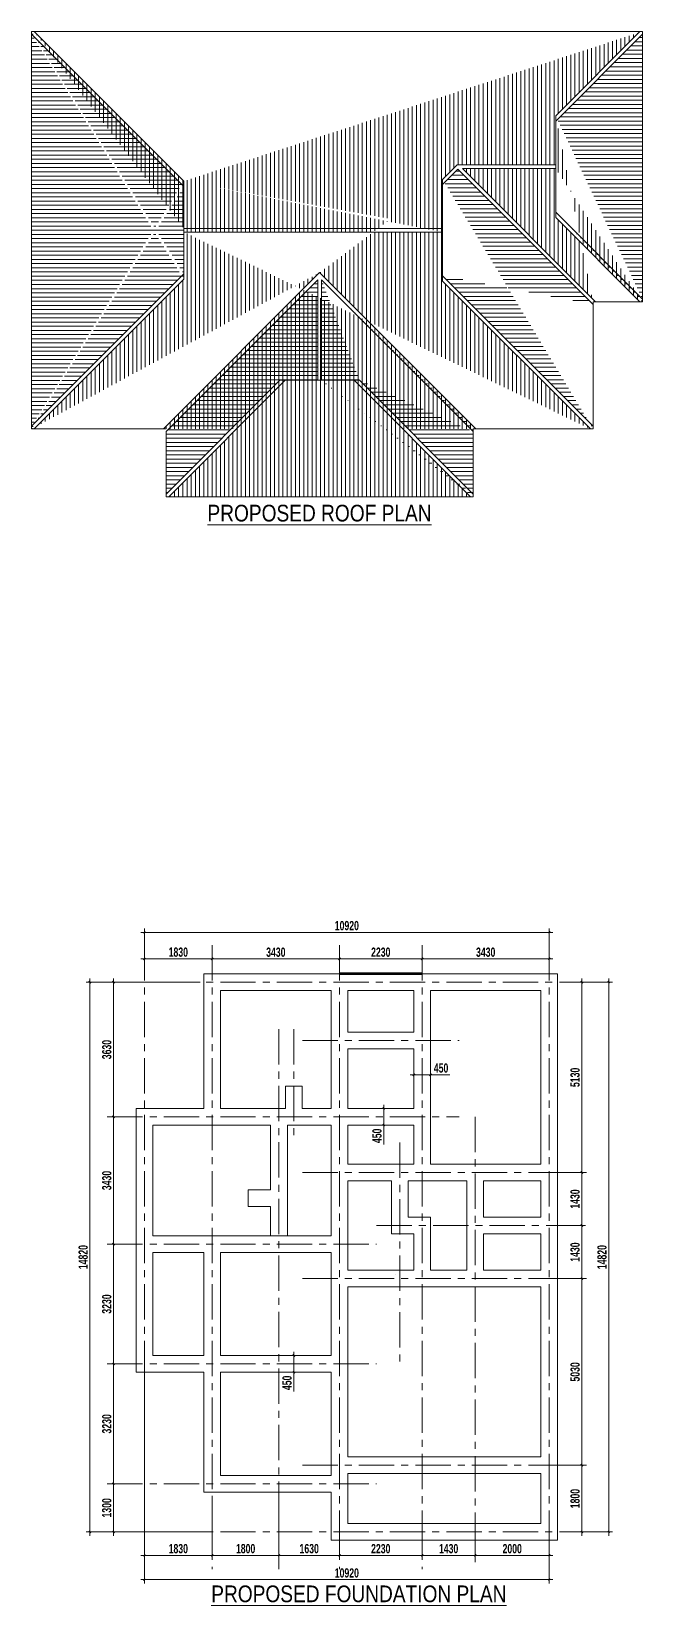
# Model space of a CAD drawing. Header units: inches. Extents: x 13362 to 219275, y -159770 to -978.
# Drawn here: x 202795 to 219275, y -138802 to -96366 of the extents above; entities that cross this region are included whole.
import ezdxf

# ---------------------------------------------------------------- set-up
doc = ezdxf.new("R2010")
doc.units = ezdxf.units.IN
doc.header["$LTSCALE"] = 15
doc.header["$MEASUREMENT"] = 0
doc.linetypes.add('CENTERX2', pattern=[101.6, 63.5, -12.7, 12.7, -12.7])
doc.layers.get('0').update_dxf_attribs({"lineweight": 0})
doc.layers.get('Defpoints').update_dxf_attribs({"lineweight": 0})
for name, color, linetype, lineweight in [('centerline', 8, 'CENTERX2', 9), ('dimemnsions', 4, 'Continuous', 0), ('hatch', 252, 'Continuous', 0), ('HATCH 2', 252, 'Continuous', 0), ('SANITARY 0.05', 136, 'Continuous', 0), ('TEXTS', 3, 'Continuous', 0), ('wall', 2, 'Continuous', 30), ('window', 5, 'Continuous', 0)]:
    doc.layers.add(name, color=color, linetype=linetype, lineweight=lineweight)
doc.styles.add('ISO 100', font='TAHOMA.TTF', dxfattribs={"height": 100})
doc.styles.add('SS100', font='romab___.ttf', dxfattribs={"width": 0.7, "height": 250})
doc.dimstyles.new('scale100', dxfattribs={"dimtxt": 250, "dimasz": 50, "dimexe": 100, "dimexo": 100, "dimgap": 50, "dimtad": 1, "dimdec": 0, "dimtxsty": 'SS100', "dimblk": 'OBLIQUE', "dimcen": 0.9, "dimdle": 100, "dimclrd": 256, "dimclre": 256, "dimclrt": 256, "dimadec": 0, "dimazin": 0, "dimtfac": 1, "dimtdec": 0, "dimtmove": 0, "dimatfit": 3, "dimldrblk": 'DOT', "dimfxl": 100, "dimlwd": 0, "dimlwe": 0, "dimarcsym": 0})
pattern_1 = [(180, (-235.57, 7530.32), (-2e-14, -112.5), [])]
pattern_2 = [(90, (-235.57, 7530.32), (-112.5, 2e-14), [])]

# ---------------------------------------------------------------- blocks, each defined once
blk = doc.blocks.new('_Oblique')
at = {"layer": 'window', "color": 0, "lineweight": -2}
blk.add_line((-0.5, -0.5), (0.5, 0.5), dxfattribs=at)
blk = doc.blocks.new('*D521')
at = {"layer": 'Defpoints', "color": 0}
for p in [(216985, -121999), (216985, -127129), (217638, -127129)]:
    blk.add_point(p, dxfattribs=at)
at = {"layer": 'dimemnsions', "lineweight": 0}
for p, q in [((217085, -121999), (217738, -121999)), ((217638, -121899), (217638, -127229)), ((217085, -127129), (217738, -127129))]:
    blk.add_line(p, q, dxfattribs=at)
at = {"layer": 'dimemnsions', "lineweight": 0, "xscale": 50, "yscale": 50, "zscale": 50}
for p, rotation in [((217638, -121999), 90), ((217638, -127129), 270)]:
    blk.add_blockref('_Oblique', p, dxfattribs=dict(at, rotation=rotation))
at = {"layer": 'dimemnsions', "insert": (217457, -124564), "char_height": 250, "attachment_point": 5, "rotation": 90, "style": 'SS100'}
blk.add_mtext('5130', dxfattribs=at)
blk = doc.blocks.new('_Dot')
at = {"layer": 'TEXTS', "color": 0, "lineweight": -2}
blk.add_line((-0.5, 0), (-1, 0), dxfattribs=at)
at = {"layer": 'TEXTS', "color": 0, "const_width": 0.5}
blk.add_lwpolyline([(-0.25, 0, 1), (0.25, 0, 1)], format="xyb", close=True, dxfattribs=at)
blk = doc.blocks.new('*D522')
at = {"layer": 'Defpoints', "color": 0}
for p in [(216985, -127129), (216985, -128559), (217638, -128559)]:
    blk.add_point(p, dxfattribs=at)
at = {"layer": 'dimemnsions', "lineweight": 0}
for p, q in [((217085, -127129), (217738, -127129)), ((217638, -127029), (217638, -128659)), ((217085, -128559), (217738, -128559))]:
    blk.add_line(p, q, dxfattribs=at)
at = {"layer": 'dimemnsions', "lineweight": 0, "xscale": 50, "yscale": 50, "zscale": 50}
for p, rotation in [((217638, -127129), 90), ((217638, -128559), 270)]:
    blk.add_blockref('_Oblique', p, dxfattribs=dict(at, rotation=rotation))
at = {"layer": 'dimemnsions', "insert": (217457, -127844), "char_height": 250, "attachment_point": 5, "rotation": 90, "style": 'SS100'}
blk.add_mtext('1430', dxfattribs=at)
blk = doc.blocks.new('*D523')
at = {"layer": 'Defpoints', "color": 0}
for p in [(216985, -128559), (216985, -129989), (217638, -129989)]:
    blk.add_point(p, dxfattribs=at)
at = {"layer": 'dimemnsions', "lineweight": 0}
for p, q in [((217085, -128559), (217738, -128559)), ((217638, -128459), (217638, -130089)), ((217085, -129989), (217738, -129989))]:
    blk.add_line(p, q, dxfattribs=at)
at = {"layer": 'dimemnsions', "lineweight": 0, "xscale": 50, "yscale": 50, "zscale": 50}
for p, rotation in [((217638, -128559), 90), ((217638, -129989), 270)]:
    blk.add_blockref('_Oblique', p, dxfattribs=dict(at, rotation=rotation))
at = {"layer": 'dimemnsions', "insert": (217457, -129274), "char_height": 250, "attachment_point": 5, "rotation": 90, "style": 'SS100'}
blk.add_mtext('1430', dxfattribs=at)
blk = doc.blocks.new('*D524')
at = {"layer": 'Defpoints', "color": 0}
for p in [(216985, -129989), (216985, -135019), (217638, -135019)]:
    blk.add_point(p, dxfattribs=at)
at = {"layer": 'dimemnsions', "lineweight": 0}
for p, q in [((217085, -129989), (217738, -129989)), ((217638, -129889), (217638, -135119)), ((217085, -135019), (217738, -135019))]:
    blk.add_line(p, q, dxfattribs=at)
at = {"layer": 'dimemnsions', "lineweight": 0, "xscale": 50, "yscale": 50, "zscale": 50}
for p, rotation in [((217638, -129989), 90), ((217638, -135019), 270)]:
    blk.add_blockref('_Oblique', p, dxfattribs=dict(at, rotation=rotation))
at = {"layer": 'dimemnsions', "insert": (217458, -132504), "char_height": 250, "attachment_point": 5, "rotation": 90, "style": 'SS100'}
blk.add_mtext('5030', dxfattribs=at)
blk = doc.blocks.new('*D525')
at = {"layer": 'Defpoints', "color": 0}
for p in [(216985, -135019), (216985, -136819), (217638, -136819)]:
    blk.add_point(p, dxfattribs=at)
at = {"layer": 'dimemnsions', "lineweight": 0}
for p, q in [((217638, -134919), (217638, -136919)), ((217085, -135019), (217738, -135019)), ((217085, -136819), (217738, -136819))]:
    blk.add_line(p, q, dxfattribs=at)
at = {"layer": 'dimemnsions', "lineweight": 0, "xscale": 50, "yscale": 50, "zscale": 50}
for p, rotation in [((217638, -135019), 90), ((217638, -136819), 270)]:
    blk.add_blockref('_Oblique', p, dxfattribs=dict(at, rotation=rotation))
at = {"layer": 'dimemnsions', "insert": (217457, -135919), "char_height": 250, "attachment_point": 5, "rotation": 90, "style": 'SS100'}
blk.add_mtext('1800', dxfattribs=at)
blk = doc.blocks.new('*D526')
at = {"layer": 'Defpoints', "color": 0}
for p in [(216985, -121999), (218363, -121999), (216985, -136819)]:
    blk.add_point(p, dxfattribs=at)
at = {"layer": 'dimemnsions', "lineweight": 0}
for p, q in [((217085, -121999), (218463, -121999)), ((218363, -136919), (218363, -121899)), ((217085, -136819), (218463, -136819))]:
    blk.add_line(p, q, dxfattribs=at)
at = {"layer": 'dimemnsions', "lineweight": 0, "xscale": 50, "yscale": 50, "zscale": 50}
for p, rotation in [((218363, -121999), 90), ((218363, -136819), 270)]:
    blk.add_blockref('_Oblique', p, dxfattribs=dict(at, rotation=rotation))
at = {"layer": 'dimemnsions', "insert": (218182, -129409), "char_height": 250, "attachment_point": 5, "rotation": 90, "style": 'SS100'}
blk.add_mtext('14820', dxfattribs=at)
blk = doc.blocks.new('*D527')
at = {"layer": 'Defpoints', "color": 0}
for p in [(213330, -121370), (213330, -121774), (216760, -121774)]:
    blk.add_point(p, dxfattribs=at)
at = {"layer": 'dimemnsions', "lineweight": 0}
for p, q in [((213330, -121674), (213330, -121270)), ((216760, -121674), (216760, -121270)), ((216860, -121370), (213230, -121370))]:
    blk.add_line(p, q, dxfattribs=at)
at = {"layer": 'dimemnsions', "lineweight": 0, "xscale": 50, "yscale": 50, "zscale": 50, "rotation": 180}
blk.add_blockref('_Oblique', (213330, -121370), dxfattribs=at)
at = {"layer": 'dimemnsions', "lineweight": 0, "xscale": 50, "yscale": 50, "zscale": 50}
blk.add_blockref('_Oblique', (216760, -121370), dxfattribs=at)
at = {"layer": 'dimemnsions', "insert": (215045, -121190), "char_height": 250, "attachment_point": 5, "style": 'SS100'}
blk.add_mtext('3430', dxfattribs=at)
blk = doc.blocks.new('*D528')
at = {"layer": 'Defpoints', "color": 0}
for p in [(211100, -121370), (211100, -121774), (213330, -121774)]:
    blk.add_point(p, dxfattribs=at)
at = {"layer": 'dimemnsions', "lineweight": 0}
for p, q in [((211100, -121674), (211100, -121270)), ((213330, -121674), (213330, -121270)), ((213430, -121370), (211000, -121370))]:
    blk.add_line(p, q, dxfattribs=at)
at = {"layer": 'dimemnsions', "lineweight": 0, "xscale": 50, "yscale": 50, "zscale": 50, "rotation": 180}
blk.add_blockref('_Oblique', (211100, -121370), dxfattribs=at)
at = {"layer": 'dimemnsions', "lineweight": 0, "xscale": 50, "yscale": 50, "zscale": 50}
blk.add_blockref('_Oblique', (213330, -121370), dxfattribs=at)
at = {"layer": 'dimemnsions', "insert": (212215, -121190), "char_height": 250, "attachment_point": 5, "style": 'SS100'}
blk.add_mtext('2230', dxfattribs=at)
blk = doc.blocks.new('*D529')
at = {"layer": 'Defpoints', "color": 0}
for p in [(207670, -121370), (207670, -121774), (211100, -121774)]:
    blk.add_point(p, dxfattribs=at)
at = {"layer": 'dimemnsions', "lineweight": 0}
for p, q in [((207670, -121674), (207670, -121270)), ((211100, -121674), (211100, -121270)), ((211200, -121370), (207570, -121370))]:
    blk.add_line(p, q, dxfattribs=at)
at = {"layer": 'dimemnsions', "lineweight": 0, "xscale": 50, "yscale": 50, "zscale": 50, "rotation": 180}
blk.add_blockref('_Oblique', (207670, -121370), dxfattribs=at)
at = {"layer": 'dimemnsions', "lineweight": 0, "xscale": 50, "yscale": 50, "zscale": 50}
blk.add_blockref('_Oblique', (211100, -121370), dxfattribs=at)
at = {"layer": 'dimemnsions', "insert": (209385, -121190), "char_height": 250, "attachment_point": 5, "style": 'SS100'}
blk.add_mtext('3430', dxfattribs=at)
blk = doc.blocks.new('*D530')
at = {"layer": 'Defpoints', "color": 0}
for p in [(205840, -121370), (207670, -121774), (205840, -121999)]:
    blk.add_point(p, dxfattribs=at)
at = {"layer": 'dimemnsions', "lineweight": 0}
for p, q in [((205840, -121899), (205840, -121270)), ((207670, -121674), (207670, -121270)), ((207770, -121370), (205740, -121370))]:
    blk.add_line(p, q, dxfattribs=at)
at = {"layer": 'dimemnsions', "lineweight": 0, "xscale": 50, "yscale": 50, "zscale": 50, "rotation": 180}
blk.add_blockref('_Oblique', (205840, -121370), dxfattribs=at)
at = {"layer": 'dimemnsions', "lineweight": 0, "xscale": 50, "yscale": 50, "zscale": 50}
blk.add_blockref('_Oblique', (207670, -121370), dxfattribs=at)
at = {"layer": 'dimemnsions', "insert": (206755, -121189), "char_height": 250, "attachment_point": 5, "style": 'SS100'}
blk.add_mtext('1830', dxfattribs=at)
blk = doc.blocks.new('*D531')
at = {"layer": 'Defpoints', "color": 0}
for p in [(216760, -120654), (216760, -121774), (205840, -121999)]:
    blk.add_point(p, dxfattribs=at)
at = {"layer": 'dimemnsions', "lineweight": 0}
for p, q in [((205740, -120654), (216860, -120654)), ((205840, -121899), (205840, -120554)), ((216760, -121674), (216760, -120554))]:
    blk.add_line(p, q, dxfattribs=at)
at = {"layer": 'dimemnsions', "lineweight": 0, "xscale": 50, "yscale": 50, "zscale": 50, "rotation": 180}
blk.add_blockref('_Oblique', (205840, -120654), dxfattribs=at)
at = {"layer": 'dimemnsions', "lineweight": 0, "xscale": 50, "yscale": 50, "zscale": 50}
blk.add_blockref('_Oblique', (216760, -120654), dxfattribs=at)
at = {"layer": 'dimemnsions', "insert": (211300, -120473), "char_height": 250, "attachment_point": 5, "style": 'SS100'}
blk.add_mtext('10920', dxfattribs=at)
blk = doc.blocks.new('*D532')
at = {"layer": 'Defpoints', "color": 0}
for p in [(207445, -121999), (205007, -125629), (205615, -125629)]:
    blk.add_point(p, dxfattribs=at)
at = {"layer": 'dimemnsions', "lineweight": 0}
for p, q in [((207345, -121999), (204907, -121999)), ((205007, -121899), (205007, -125729)), ((205515, -125629), (204907, -125629))]:
    blk.add_line(p, q, dxfattribs=at)
at = {"layer": 'dimemnsions', "lineweight": 0, "xscale": 50, "yscale": 50, "zscale": 50}
for p, rotation in [((205007, -121999), 90), ((205007, -125629), 270)]:
    blk.add_blockref('_Oblique', p, dxfattribs=dict(at, rotation=rotation))
at = {"layer": 'dimemnsions', "insert": (204827, -123814), "char_height": 250, "attachment_point": 5, "rotation": 90, "style": 'SS100'}
blk.add_mtext('3630', dxfattribs=at)
blk = doc.blocks.new('*D533')
at = {"layer": 'Defpoints', "color": 0}
for p in [(205615, -125629), (205007, -129059), (205615, -129059)]:
    blk.add_point(p, dxfattribs=at)
at = {"layer": 'dimemnsions', "lineweight": 0}
for p, q in [((205007, -125529), (205007, -129159)), ((205515, -125629), (204907, -125629)), ((205515, -129059), (204907, -129059))]:
    blk.add_line(p, q, dxfattribs=at)
at = {"layer": 'dimemnsions', "lineweight": 0, "xscale": 50, "yscale": 50, "zscale": 50}
for p, rotation in [((205007, -125629), 90), ((205007, -129059), 270)]:
    blk.add_blockref('_Oblique', p, dxfattribs=dict(at, rotation=rotation))
at = {"layer": 'dimemnsions', "insert": (204827, -127344), "char_height": 250, "attachment_point": 5, "rotation": 90, "style": 'SS100'}
blk.add_mtext('3430', dxfattribs=at)
blk = doc.blocks.new('*D534')
at = {"layer": 'Defpoints', "color": 0}
for p in [(205615, -129059), (205007, -132289), (205615, -132289)]:
    blk.add_point(p, dxfattribs=at)
at = {"layer": 'dimemnsions', "lineweight": 0}
for p, q in [((205007, -128959), (205007, -132389)), ((205515, -129059), (204907, -129059)), ((205515, -132289), (204907, -132289))]:
    blk.add_line(p, q, dxfattribs=at)
at = {"layer": 'dimemnsions', "lineweight": 0, "xscale": 50, "yscale": 50, "zscale": 50}
for p, rotation in [((205007, -129059), 90), ((205007, -132289), 270)]:
    blk.add_blockref('_Oblique', p, dxfattribs=dict(at, rotation=rotation))
at = {"layer": 'dimemnsions', "insert": (204827, -130674), "char_height": 250, "attachment_point": 5, "rotation": 90, "style": 'SS100'}
blk.add_mtext('3230', dxfattribs=at)
blk = doc.blocks.new('*D535')
at = {"layer": 'Defpoints', "color": 0}
for p in [(205615, -132289), (205007, -135519), (205840, -135519)]:
    blk.add_point(p, dxfattribs=at)
at = {"layer": 'dimemnsions', "lineweight": 0}
for p, q in [((205515, -132289), (204907, -132289)), ((205007, -132189), (205007, -135619)), ((205740, -135519), (204907, -135519))]:
    blk.add_line(p, q, dxfattribs=at)
at = {"layer": 'dimemnsions', "lineweight": 0, "xscale": 50, "yscale": 50, "zscale": 50}
for p, rotation in [((205007, -132289), 90), ((205007, -135519), 270)]:
    blk.add_blockref('_Oblique', p, dxfattribs=dict(at, rotation=rotation))
at = {"layer": 'dimemnsions', "insert": (204827, -133904), "char_height": 250, "attachment_point": 5, "rotation": 90, "style": 'SS100'}
blk.add_mtext('3230', dxfattribs=at)
blk = doc.blocks.new('*D536')
at = {"layer": 'Defpoints', "color": 0}
for p in [(205840, -135519), (205007, -136819), (205840, -136819)]:
    blk.add_point(p, dxfattribs=at)
at = {"layer": 'dimemnsions', "lineweight": 0}
for p, q in [((205740, -135519), (204907, -135519)), ((205007, -135419), (205007, -136919)), ((205740, -136819), (204907, -136819))]:
    blk.add_line(p, q, dxfattribs=at)
at = {"layer": 'dimemnsions', "lineweight": 0, "xscale": 50, "yscale": 50, "zscale": 50}
for p, rotation in [((205007, -135519), 90), ((205007, -136819), 270)]:
    blk.add_blockref('_Oblique', p, dxfattribs=dict(at, rotation=rotation))
at = {"layer": 'dimemnsions', "insert": (204826, -136169), "char_height": 250, "attachment_point": 5, "rotation": 90, "style": 'SS100'}
blk.add_mtext('1300', dxfattribs=at)
blk = doc.blocks.new('*D537')
at = {"layer": 'Defpoints', "color": 0}
for p in [(207445, -121999), (204371, -136819), (207670, -136819)]:
    blk.add_point(p, dxfattribs=at)
at = {"layer": 'dimemnsions', "lineweight": 0}
for p, q in [((207345, -121999), (204271, -121999)), ((204371, -121899), (204371, -136919)), ((207570, -136819), (204271, -136819))]:
    blk.add_line(p, q, dxfattribs=at)
at = {"layer": 'dimemnsions', "lineweight": 0, "xscale": 50, "yscale": 50, "zscale": 50}
for p, rotation in [((204371, -121999), 90), ((204371, -136819), 270)]:
    blk.add_blockref('_Oblique', p, dxfattribs=dict(at, rotation=rotation))
at = {"layer": 'dimemnsions', "insert": (204190, -129409), "char_height": 250, "attachment_point": 5, "rotation": 90, "style": 'SS100'}
blk.add_mtext('14820', dxfattribs=at)
blk = doc.blocks.new('*D538')
at = {"layer": 'Defpoints', "color": 0}
for p in [(205840, -135519), (207670, -135744), (207670, -137451)]:
    blk.add_point(p, dxfattribs=at)
at = {"layer": 'dimemnsions', "lineweight": 0}
for p, q in [((205840, -135619), (205840, -137551)), ((207670, -135844), (207670, -137551)), ((205740, -137451), (207770, -137451))]:
    blk.add_line(p, q, dxfattribs=at)
at = {"layer": 'dimemnsions', "lineweight": 0, "xscale": 50, "yscale": 50, "zscale": 50, "rotation": 180}
blk.add_blockref('_Oblique', (205840, -137451), dxfattribs=at)
at = {"layer": 'dimemnsions', "lineweight": 0, "xscale": 50, "yscale": 50, "zscale": 50}
blk.add_blockref('_Oblique', (207670, -137451), dxfattribs=at)
at = {"layer": 'dimemnsions', "insert": (206755, -137270), "char_height": 250, "attachment_point": 5, "style": 'SS100'}
blk.add_mtext('1830', dxfattribs=at)
blk = doc.blocks.new('*D539')
at = {"layer": 'Defpoints', "color": 0}
for p in [(207670, -135744), (209470, -135744), (209470, -137451)]:
    blk.add_point(p, dxfattribs=at)
at = {"layer": 'dimemnsions', "lineweight": 0}
for p, q in [((207670, -135844), (207670, -137551)), ((209470, -135844), (209470, -137551)), ((207570, -137451), (209570, -137451))]:
    blk.add_line(p, q, dxfattribs=at)
at = {"layer": 'dimemnsions', "lineweight": 0, "xscale": 50, "yscale": 50, "zscale": 50, "rotation": 180}
blk.add_blockref('_Oblique', (207670, -137451), dxfattribs=at)
at = {"layer": 'dimemnsions', "lineweight": 0, "xscale": 50, "yscale": 50, "zscale": 50}
blk.add_blockref('_Oblique', (209470, -137451), dxfattribs=at)
at = {"layer": 'dimemnsions', "insert": (208570, -137270), "char_height": 250, "attachment_point": 5, "style": 'SS100'}
blk.add_mtext('1800', dxfattribs=at)
blk = doc.blocks.new('*D540')
at = {"layer": 'Defpoints', "color": 0}
for p in [(209470, -135744), (211100, -137044), (211100, -137451)]:
    blk.add_point(p, dxfattribs=at)
at = {"layer": 'dimemnsions', "lineweight": 0}
for p, q in [((209470, -135844), (209470, -137551)), ((209370, -137451), (211200, -137451)), ((211100, -137144), (211100, -137551))]:
    blk.add_line(p, q, dxfattribs=at)
at = {"layer": 'dimemnsions', "lineweight": 0, "xscale": 50, "yscale": 50, "zscale": 50, "rotation": 180}
blk.add_blockref('_Oblique', (209470, -137451), dxfattribs=at)
at = {"layer": 'dimemnsions', "lineweight": 0, "xscale": 50, "yscale": 50, "zscale": 50}
blk.add_blockref('_Oblique', (211100, -137451), dxfattribs=at)
at = {"layer": 'dimemnsions', "insert": (210285, -137270), "char_height": 250, "attachment_point": 5, "style": 'SS100'}
blk.add_mtext('1630', dxfattribs=at)
blk = doc.blocks.new('*D541')
at = {"layer": 'Defpoints', "color": 0}
for p in [(211100, -137044), (213330, -137044), (213330, -137451)]:
    blk.add_point(p, dxfattribs=at)
at = {"layer": 'dimemnsions', "lineweight": 0}
for p, q in [((211000, -137451), (213430, -137451)), ((211100, -137144), (211100, -137551)), ((213330, -137144), (213330, -137551))]:
    blk.add_line(p, q, dxfattribs=at)
at = {"layer": 'dimemnsions', "lineweight": 0, "xscale": 50, "yscale": 50, "zscale": 50, "rotation": 180}
blk.add_blockref('_Oblique', (211100, -137451), dxfattribs=at)
at = {"layer": 'dimemnsions', "lineweight": 0, "xscale": 50, "yscale": 50, "zscale": 50}
blk.add_blockref('_Oblique', (213330, -137451), dxfattribs=at)
at = {"layer": 'dimemnsions', "insert": (212215, -137271), "char_height": 250, "attachment_point": 5, "style": 'SS100'}
blk.add_mtext('2230', dxfattribs=at)
blk = doc.blocks.new('*D542')
at = {"layer": 'Defpoints', "color": 0}
for p in [(213330, -137044), (214760, -137044), (214760, -137451)]:
    blk.add_point(p, dxfattribs=at)
at = {"layer": 'dimemnsions', "lineweight": 0}
for p, q in [((213230, -137451), (214860, -137451)), ((213330, -137144), (213330, -137551)), ((214760, -137144), (214760, -137551))]:
    blk.add_line(p, q, dxfattribs=at)
at = {"layer": 'dimemnsions', "lineweight": 0, "xscale": 50, "yscale": 50, "zscale": 50, "rotation": 180}
blk.add_blockref('_Oblique', (213330, -137451), dxfattribs=at)
at = {"layer": 'dimemnsions', "lineweight": 0, "xscale": 50, "yscale": 50, "zscale": 50}
blk.add_blockref('_Oblique', (214760, -137451), dxfattribs=at)
at = {"layer": 'dimemnsions', "insert": (214045, -137270), "char_height": 250, "attachment_point": 5, "style": 'SS100'}
blk.add_mtext('1430', dxfattribs=at)
blk = doc.blocks.new('*D543')
at = {"layer": 'Defpoints', "color": 0}
for p in [(214760, -137044), (216760, -137044), (216760, -137451)]:
    blk.add_point(p, dxfattribs=at)
at = {"layer": 'dimemnsions', "lineweight": 0}
for p, q in [((214660, -137451), (216860, -137451)), ((214760, -137144), (214760, -137551)), ((216760, -137144), (216760, -137551))]:
    blk.add_line(p, q, dxfattribs=at)
at = {"layer": 'dimemnsions', "lineweight": 0, "xscale": 50, "yscale": 50, "zscale": 50, "rotation": 180}
blk.add_blockref('_Oblique', (214760, -137451), dxfattribs=at)
at = {"layer": 'dimemnsions', "lineweight": 0, "xscale": 50, "yscale": 50, "zscale": 50}
blk.add_blockref('_Oblique', (216760, -137451), dxfattribs=at)
at = {"layer": 'dimemnsions', "insert": (215760, -137271), "char_height": 250, "attachment_point": 5, "style": 'SS100'}
blk.add_mtext('2000', dxfattribs=at)
blk = doc.blocks.new('*D544')
at = {"layer": 'Defpoints', "color": 0}
for p in [(205840, -132514), (216760, -137044), (205840, -138105)]:
    blk.add_point(p, dxfattribs=at)
at = {"layer": 'dimemnsions', "lineweight": 0}
for p, q in [((205840, -132614), (205840, -138205)), ((216760, -137144), (216760, -138205)), ((216860, -138105), (205740, -138105))]:
    blk.add_line(p, q, dxfattribs=at)
at = {"layer": 'dimemnsions', "lineweight": 0, "xscale": 50, "yscale": 50, "zscale": 50, "rotation": 180}
blk.add_blockref('_Oblique', (205840, -138105), dxfattribs=at)
at = {"layer": 'dimemnsions', "lineweight": 0, "xscale": 50, "yscale": 50, "zscale": 50}
blk.add_blockref('_Oblique', (216760, -138105), dxfattribs=at)
at = {"layer": 'dimemnsions', "insert": (211300, -137925), "char_height": 250, "attachment_point": 5, "style": 'SS100'}
blk.add_mtext('10920', dxfattribs=at)
blk = doc.blocks.new('*D545')
at = {"layer": 'Defpoints', "color": 0}
for p in [(210875, -132064), (209869, -132514), (210875, -132514)]:
    blk.add_point(p, dxfattribs=at)
at = {"layer": 'dimemnsions', "lineweight": 0}
for p, q in [((209869, -131964), (209869, -132514)), ((210775, -132064), (209769, -132064)), ((210775, -132514), (209769, -132514)), ((209869, -132514), (209869, -133036))]:
    blk.add_line(p, q, dxfattribs=at)
at = {"layer": 'dimemnsions', "lineweight": 0, "xscale": 50, "yscale": 50, "zscale": 50}
for p, rotation in [((209869, -132064), 90), ((209869, -132514), 270)]:
    blk.add_blockref('_Oblique', p, dxfattribs=dict(at, rotation=rotation))
at = {"layer": 'dimemnsions', "insert": (209689, -132800), "char_height": 250, "attachment_point": 5, "rotation": 90, "style": 'SS100'}
blk.add_mtext('450', dxfattribs=at)
blk = doc.blocks.new('*D546')
at = {"layer": 'Defpoints', "color": 0}
for p in [(213105, -125404), (212295, -125854), (213105, -125854)]:
    blk.add_point(p, dxfattribs=at)
at = {"layer": 'dimemnsions', "lineweight": 0}
for p, q in [((213005, -125404), (212195, -125404)), ((212295, -125304), (212295, -125854)), ((213005, -125854), (212195, -125854)), ((212295, -125854), (212295, -126376))]:
    blk.add_line(p, q, dxfattribs=at)
at = {"layer": 'dimemnsions', "lineweight": 0, "xscale": 50, "yscale": 50, "zscale": 50}
for p, rotation in [((212295, -125404), 90), ((212295, -125854), 270)]:
    blk.add_blockref('_Oblique', p, dxfattribs=dict(at, rotation=rotation))
at = {"layer": 'dimemnsions', "insert": (212115, -126140), "char_height": 250, "attachment_point": 5, "rotation": 90, "style": 'SS100'}
blk.add_mtext('450', dxfattribs=at)
blk = doc.blocks.new('*D547')
at = {"layer": 'Defpoints', "color": 0}
for p in [(213555, -124493), (213105, -125404), (213555, -126904)]:
    blk.add_point(p, dxfattribs=at)
at = {"layer": 'dimemnsions', "lineweight": 0}
for p, q in [((213005, -124493), (213555, -124493)), ((213105, -125304), (213105, -124393)), ((213555, -126804), (213555, -124393)), ((213555, -124493), (214078, -124493))]:
    blk.add_line(p, q, dxfattribs=at)
at = {"layer": 'dimemnsions', "lineweight": 0, "xscale": 50, "yscale": 50, "zscale": 50, "rotation": 180}
blk.add_blockref('_Oblique', (213105, -124493), dxfattribs=at)
at = {"layer": 'dimemnsions', "lineweight": 0, "xscale": 50, "yscale": 50, "zscale": 50}
blk.add_blockref('_Oblique', (213555, -124493), dxfattribs=at)
at = {"layer": 'dimemnsions', "insert": (213842, -124313), "char_height": 250, "attachment_point": 5, "style": 'SS100'}
blk.add_mtext('450', dxfattribs=at)

msp = doc.modelspace()

# ---------------------------------------------------------------- hatches: boundary and pattern name
at = {"layer": 'hatch'}
h = msp.add_hatch(dxfattribs=at)
h.set_pattern_fill('ANSI31', color=144, scale=900, angle=135, style=0)
h.set_pattern_definition([(180, (106000.17, -128050.31), (-2e-14, -112.5), [])])
edge = h.paths.add_edge_path()
edge.add_line((206902.3, -100544.9), (202794.6, -96437.2))
edge.add_line((206902.3, -103044.9), (206902.3, -100403.4))
edge.add_line((202794.6, -107011.1), (206902.3, -102903.4))
edge.add_line((202794.6, -96366.5), (202794.6, -107081.8))
h = msp.add_hatch(dxfattribs=at)
h.set_pattern_fill('ANSI31', color=144, scale=900, angle=45, style=0)
h.set_pattern_definition(pattern_2)
edge = h.paths.add_edge_path()
edge.add_line((202794.6, -96366.5), (219275, -96366.5))
edge.add_line((206902.3, -100403.4), (202865.3, -96366.5))
edge.add_line((206902.3, -101674.2), (206902.3, -100403.4))
edge.add_line((213882.3, -101674.2), (206902.3, -101674.2))
edge.add_line((213882.3, -101674.2), (213882.3, -100353.4))
edge.add_line((214276.6, -99959.2), (213882.3, -100353.4))
edge.add_line((216932.3, -99959.2), (214276.6, -99959.2))
edge.add_line((216932.3, -99959.2), (216932.3, -98638.4))
edge.add_line((219204.3, -96366.5), (216932.3, -98638.4))
h = msp.add_hatch(dxfattribs=at)
h.set_pattern_fill('ANSI31', color=144, scale=900, angle=135, style=0)
h.set_pattern_definition(pattern_1)
edge = h.paths.add_edge_path()
edge.add_line((219275, -103651.8), (219275, -96366.5))
edge.add_line((219275, -96437.2), (216932.3, -98779.9))
edge.add_line((216932.3, -101379.9), (216932.3, -98638.4))
edge.add_line((219275, -103581.1), (216932.3, -101238.4))
h = msp.add_hatch(dxfattribs=at)
h.set_pattern_fill('ANSI31', color=144, scale=900, angle=45, style=0)
h.set_pattern_definition(pattern_2)
edge = h.paths.add_edge_path()
edge.add_line((216932.3, -100059.2), (214418, -100059.2))
edge.add_line((218010.7, -103651.8), (214418, -100059.2))
edge.add_line((219204.3, -103651.8), (216932.3, -101379.9))
edge.add_line((216932.3, -101379.9), (216932.3, -98638.4))
edge.add_line((217940, -103651.8), (219275, -103651.8))
h = msp.add_hatch(dxfattribs=at)
h.set_pattern_fill('ANSI31', color=144, scale=900, angle=135, style=0)
h.set_pattern_definition(pattern_1)
edge = h.paths.add_edge_path()
edge.add_line((217940, -103722.6), (214297.3, -100079.9))
edge.add_line((214297.3, -100079.9), (213882.3, -100494.9))
edge.add_line((213882.3, -103094.9), (213882.3, -100353.4))
edge.add_line((217940, -107081.8), (217940, -103651.8))
edge.add_line((217940, -107011.1), (213882.3, -102953.4))
h = msp.add_hatch(dxfattribs=at)
h.set_pattern_fill('ANSI31', color=144, scale=900, angle=45, style=0)
h.set_pattern_definition(pattern_2)
edge = h.paths.add_edge_path()
edge.add_line((206902.3, -103044.9), (206902.3, -100403.4))
edge.add_line((202865.3, -107081.8), (206902.3, -103044.9))
edge.add_line((213882.3, -101774.2), (206902.3, -101774.2))
edge.add_line((217869.3, -107081.8), (213882.3, -103094.9))
edge.add_line((213882.3, -103094.9), (213882.3, -100353.4))
edge.add_line((210567.3, -102868.4), (214780.7, -107081.8))
edge.add_line((206353.9, -107081.8), (210567.3, -102868.4))
edge.add_line((202794.6, -107081.8), (206424.6, -107081.8))
edge.add_line((214710, -107081.8), (217940, -107081.8))
h = msp.add_hatch(dxfattribs=at)
h.set_pattern_fill('ANSI31', color=144, scale=900, angle=135, style=0)
h.set_pattern_definition(pattern_1)
edge = h.paths.add_edge_path()
edge.add_line((206424.6, -107152.6), (210517.3, -103059.9))
edge.add_line((206424.6, -107152.6), (206424.6, -108911.8))
edge.add_line((206424.6, -108841.1), (209496.6, -105769.2))
edge.add_line((209496.6, -105769.2), (211638, -105769.2))
edge.add_line((210517.3, -103059.9), (210517.3, -105769.2))
h = msp.add_hatch(dxfattribs=at)
h.set_pattern_fill('ANSI31', color=144, scale=900, angle=135, style=0)
h.set_pattern_definition(pattern_1)
edge = h.paths.add_edge_path()
edge.add_line((214710, -108911.8), (214710, -107081.8))
edge.add_line((210617.3, -103059.9), (214710, -107152.6))
edge.add_line((211638, -105769.2), (214710, -108841.1))
edge.add_line((210589.4, -105769.2), (211638, -105769.2))
edge.add_line((210617.3, -103059.9), (210617.3, -105769.2))
h = msp.add_hatch(dxfattribs=at)
h.set_pattern_fill('ANSI31', color=144, scale=900, angle=45, style=0)
h.set_pattern_definition(pattern_2)
edge = h.paths.add_edge_path()
edge.add_line((206495.3, -108911.8), (209638, -105769.2))
edge.add_line((209496.6, -105769.2), (211638, -105769.2))
edge.add_line((211496.6, -105769.2), (214639.3, -108911.8))
edge.add_line((206424.6, -108911.8), (214710, -108911.8))

# ---------------------------------------------------------------- linework, layer by layer
msp.add_line((212610.4, -129878.7), (212610.4, -129878.7))
at = {"layer": 'centerline'}
for p, q in [((205840.4, -120998.7), (205840.4, -137818.7)), ((207670.4, -120998.7), (207670.4, -137818.7)), ((211100.4, -120998.7), (211100.4, -137818.7)), ((213330.4, -120998.7), (213330.4, -137818.7)), ((216760.4, -120998.7), (216760.4, -137818.7)), ((204840.4, -121998.7), (217760.4, -121998.7)), ((209470.4, -123266.4), (209470.4, -137818.7)), ((209870.4, -123266.4), (209870.4, -126270.8)), ((210100.4, -123568.7), (214330.4, -123568.7)), ((204840.4, -125628.7), (214330.4, -125628.7)), ((214760.4, -125628.7), (214760.4, -137818.7)), ((212730.4, -126321.5), (212730.4, -132288.7)), ((210100.4, -127128.7), (217760.4, -127128.7)), ((212100.4, -128558.7), (217760.4, -128558.7)), ((204840.4, -129058.7), (212100.4, -129058.7)), ((210100.4, -129988.7), (217760.4, -129988.7)), ((204840.4, -132288.7), (212100.4, -132288.7)), ((210100.4, -135018.7), (217760.4, -135018.7)), ((204840.4, -135518.7), (212100.4, -135518.7)), ((204840.4, -136818.7), (217760.4, -136818.7))]:
    msp.add_line(p, q, dxfattribs=at)
at = {"layer": 'hatch', "color": 144}
for p, q in [((202794.6, -96366.5, 3175.4), (202794.6, -107081.8, 3175.4)), ((202794.6, -96366.5, 3175.4), (219275, -96366.5, 3175.4)), ((206902.3, -100544.9, 4934.1), (202794.6, -96437.2, 3190.4)), ((206902.3, -100403.4, 4904), (202865.3, -96366.5, 3190.4)), ((219275, -103651.8, 3175.4), (219275, -96366.5, 3175.4)), ((217940, -107081.8, 3175.4), (217940, -103651.8, 3175.4)), ((217940, -103651.8, 3175.4), (219275, -103651.8, 3175.4)), ((214710, -108911.8, 3175.4), (214710, -107081.8, 3175.4)), ((214710, -107081.8, 3175.4), (217940, -107081.8, 3175.4)), ((206424.6, -108911.8, 3175.4), (214710, -108911.8, 3175.4))]:
    msp.add_line(p, q, dxfattribs=at)
at = {"layer": 'HATCH 2', "color": 144, "lineweight": 9}
for p, q in [((207445.4, -121773.7), (207445.4, -125403.7)), ((211100.4, -121773.7), (207445.4, -121773.7)), ((216985.4, -121773.7), (213330.4, -121773.7)), ((216985.4, -127128.7), (216985.4, -121773.7)), ((207895.4, -125403.7), (207895.4, -122223.7)), ((207895.4, -122223.7), (210875.4, -122223.7)), ((210875.4, -122223.7), (210875.4, -123568.7)), ((211325.4, -123343.7), (211325.4, -122223.7)), ((211325.4, -122223.7), (213105.4, -122223.7)), ((213105.4, -122223.7), (213105.4, -123343.7)), ((213555.4, -123568.7), (213555.4, -122223.7)), ((213555.4, -122223.7), (216535.4, -122223.7)), ((216535.4, -122223.7), (216535.4, -126903.7)), ((213105.4, -123343.7), (211325.4, -123343.7)), ((210875.4, -123568.7), (210875.4, -125403.7)), ((211325.4, -123793.7), (213105.4, -123793.7)), ((211325.4, -125403.7), (211325.4, -123793.7)), ((213105.4, -123793.7), (213105.4, -125403.7)), ((213555.4, -125628.7), (213555.4, -123568.7)), ((209645.4, -124798.7), (209645.4, -125403.7)), ((210095.4, -124798.7), (209645.4, -124798.7)), ((210095.4, -125403.7), (210095.4, -124798.7)), ((205615.4, -125403.7), (205615.4, -129283.7)), ((207445.4, -125403.7), (205615.4, -125403.7)), ((209470.4, -125403.7), (207895.4, -125403.7)), ((209645.4, -125403.7), (209470.4, -125403.7)), ((210875.4, -125403.7), (210095.4, -125403.7)), ((213105.4, -125403.7), (211325.4, -125403.7)), ((206065.4, -128833.7), (206065.4, -125853.7)), ((206065.4, -125853.7), (207670.4, -125853.7)), ((207670.4, -125853.7), (209245.4, -125853.7)), ((209245.4, -125853.7), (209245.4, -127594.7)), ((209695.4, -125853.7), (209870.4, -125853.7)), ((209695.4, -127819.7), (209695.4, -125853.7)), ((209870.4, -125853.7), (210875.4, -125853.7)), ((210875.4, -125853.7), (210875.4, -127128.7)), ((211325.4, -126903.7), (211325.4, -125853.7)), ((211325.4, -125853.7), (213105.4, -125853.7)), ((213105.4, -125853.7), (213105.4, -126903.7)), ((213555.4, -126903.7), (213555.4, -125628.7)), ((210875.4, -127128.7), (210875.4, -128833.7)), ((212730.4, -126903.7), (211325.4, -126903.7)), ((213105.4, -126903.7), (212730.4, -126903.7)), ((214760.4, -126903.7), (213555.4, -126903.7)), ((216535.4, -126903.7), (214760.4, -126903.7)), ((216985.4, -128558.7), (216985.4, -127128.7)), ((209245.4, -127594.7), (208640.4, -127594.7)), ((208640.4, -127594.7), (208640.4, -128044.7)), ((211325.4, -127353.7), (212505.4, -127353.7)), ((211325.4, -129058.7), (211325.4, -127353.7)), ((212505.4, -127353.7), (212505.4, -128783.7)), ((212955.4, -127353.7), (213330.4, -127353.7)), ((212955.4, -128333.7), (212955.4, -127353.7)), ((213330.4, -127353.7), (214535.4, -127353.7)), ((214535.4, -127353.7), (214535.4, -128558.7)), ((214985.4, -127353.7), (216535.4, -127353.7)), ((214985.4, -128333.7), (214985.4, -127353.7)), ((216535.4, -127353.7), (216535.4, -128333.7)), ((208640.4, -128044.7), (209245.4, -128044.7)), ((209245.4, -128044.7), (209245.4, -128833.7)), ((209695.4, -128833.7), (209695.4, -127819.7)), ((213555.4, -128333.7), (212955.4, -128333.7)), ((213555.4, -129763.7), (213555.4, -128333.7)), ((214535.4, -128558.7), (214535.4, -129763.7)), ((216535.4, -128333.7), (214985.4, -128333.7)), ((216985.4, -129988.7), (216985.4, -128558.7)), ((207670.4, -128833.7), (206065.4, -128833.7)), ((209470.4, -128833.7), (207670.4, -128833.7)), ((210875.4, -128833.7), (209470.4, -128833.7)), ((212505.4, -128783.7), (213105.4, -128783.7)), ((213105.4, -128783.7), (213105.4, -129763.7)), ((214985.4, -128783.7), (216535.4, -128783.7)), ((214985.4, -129763.7), (214985.4, -128783.7)), ((216535.4, -128783.7), (216535.4, -129763.7)), ((205615.4, -129283.7), (205615.4, -132513.7)), ((206065.4, -132063.7), (206065.4, -129283.7)), ((206065.4, -129283.7), (207445.4, -129283.7)), ((207445.4, -129283.7), (207445.4, -132063.7)), ((207895.4, -132063.7), (207895.4, -129283.7)), ((207895.4, -129283.7), (209470.4, -129283.7)), ((209470.4, -129283.7), (210875.4, -129283.7)), ((210875.4, -129283.7), (210875.4, -129988.7)), ((211325.4, -129763.7), (211325.4, -129058.7)), ((213105.4, -129763.7), (211325.4, -129763.7)), ((214535.4, -129763.7), (213555.4, -129763.7)), ((216535.4, -129763.7), (214985.4, -129763.7)), ((210875.4, -129988.7), (210875.4, -132063.7)), ((211325.4, -130213.7), (213330.4, -130213.7)), ((211325.4, -132288.7), (211325.4, -130213.7)), ((213330.4, -130213.7), (214760.4, -130213.7)), ((214760.4, -130213.7), (216535.4, -130213.7)), ((216535.4, -130213.7), (216535.4, -134793.7)), ((216985.4, -135018.7), (216985.4, -129988.7)), ((207445.4, -132063.7), (206065.4, -132063.7)), ((210875.4, -132063.7), (207895.4, -132063.7)), ((211325.4, -134793.7), (211325.4, -132288.7)), ((205615.4, -132513.7), (207445.4, -132513.7)), ((207445.4, -132513.7), (207445.4, -135743.7)), ((207895.4, -135293.7), (207895.4, -132513.7)), ((207895.4, -132513.7), (210875.4, -132513.7)), ((210875.4, -132513.7), (210875.4, -135018.7)), ((216535.4, -134793.7), (211325.4, -134793.7)), ((210875.4, -135293.7), (207895.4, -135293.7)), ((210875.4, -135018.7), (210875.4, -135293.7)), ((211325.4, -135243.7), (216535.4, -135243.7)), ((211325.4, -135518.7), (211325.4, -135243.7)), ((216535.4, -135243.7), (216535.4, -136593.7)), ((216985.4, -137043.7), (216985.4, -135018.7)), ((207445.4, -135743.7), (210875.4, -135743.7)), ((210875.4, -135743.7), (210875.4, -137043.7)), ((211325.4, -136593.7), (211325.4, -135518.7)), ((216535.4, -136593.7), (211325.4, -136593.7)), ((210875.4, -137043.7), (216985.4, -137043.7))]:
    msp.add_line(p, q, dxfattribs=at)
at = {"layer": 'SANITARY 0.05'}
for p, q in [((219204.3, -96366.5, 3190.4), (216932.3, -98638.4, 4154.8)), ((219275, -96437.2, 3190.4), (216932.3, -98779.9, 4184.9)), ((216932.3, -101379.9, 4721.7), (216932.3, -98638.4, 4721.7)), ((214276.6, -99959.2, 4715.5), (213882.3, -100353.4, 4882.8)), ((214297.3, -100079.9, 4736.7), (213882.3, -100494.9, 4912.8)), ((216932.3, -99959.2, 4721.7), (214276.6, -99959.2, 4721.7)), ((217940, -103722.6, 3160.4), (214297.3, -100079.9, 4706.7)), ((216932.3, -100059.2, 4721.7), (214418, -100059.2, 4721.7)), ((218010.7, -103651.8, 3160.4), (214418, -100059.2, 4685.4)), ((206902.3, -103044.9, 5449.6), (206902.3, -100403.4, 5449.6)), ((213882.3, -103094.9, 5449.6), (213882.3, -100353.4, 5449.6)), ((219275, -103581.1, 3190.4), (216932.3, -101238.4, 4184.9)), ((219204.3, -103651.8, 3190.4), (216932.3, -101379.9, 4154.8)), ((213882.3, -101674.2, 5449.6), (206902.3, -101674.2, 5449.6)), ((213882.3, -101774.2, 5449.6), (206902.3, -101774.2, 5449.6)), ((202794.6, -107011.1, 3190.4), (206902.3, -102903.4, 4934.1)), ((202865.3, -107081.8, 3190.4), (206902.3, -103044.9, 4904)), ((206353.9, -107081.8, 3160.4), (210567.3, -102868.4, 4948.9)), ((206424.6, -107152.6, 3160.4), (210517.3, -103059.9, 4897.7)), ((210517.3, -103059.9, 4933.9), (210517.3, -105769.2, 4933.9)), ((210567.3, -102868.4, 4948.9), (214780.7, -107081.8, 3160.4)), ((210617.3, -103059.9, 4933.9), (210617.3, -105769.2, 4933.9)), ((210617.3, -103059.9, 4897.7), (214710, -107152.6, 3160.4)), ((217940, -107011.1, 3190.4), (213882.3, -102953.4, 4912.8)), ((217869.3, -107081.8, 3190.4), (213882.3, -103094.9, 4882.8)), ((206424.6, -108841.1, 3190.4), (209496.6, -105769.2, 4494.4)), ((206495.3, -108911.8, 3190.4), (209638, -105769.2, 4524.4)), ((209496.6, -105769.2, 4933.9), (211638, -105769.2, 4933.9)), ((211496.6, -105769.2, 4524.4), (214639.3, -108911.8, 3190.4)), ((211638, -105769.2, 4494.4), (214710, -108841.1, 3190.4)), ((202794.6, -107081.8, 3175.4), (206424.6, -107081.8, 3175.4)), ((206424.6, -107152.6, 3175.4), (206424.6, -108911.8, 3175.4))]:
    msp.add_line(p, q, dxfattribs=at)
at = {"layer": 'wall', "color": 250, "lineweight": 70}
msp.add_line((213330.4, -121773.7), (211100.4, -121773.7), dxfattribs=at)

# ---------------------------------------------------------------- texts
at = {"layer": 'TEXTS', "char_height": 450, "width": 9713.113, "attachment_point": 1, "style": 'ISO 100'}
for s, insert in [('{\\fSwis721 BdCnOul BT|b0|i0|c0|p82;\\LPROPOSED ROOF PLAN}', (207541.1, -109126.3)), ('{\\fSwis721 BdCnOul BT|b0|i0|c0|p82;\\LPROPOSED FOUNDATION PLAN}', (207643.1, -138262.2))]:
    msp.add_mtext(s, dxfattribs=dict(at, insert=insert))

# ---------------------------------------------------------------- dimensions: what is measured, and where the dimension line sits
at = {"layer": 'dimemnsions'}
for base, p1, p2, override, picture, middle in [((216760.4, -120654), (205840.4, -121998.7), (216760.4, -121773.7), {"dimfxl": 25}, '*D531', (211300.4, -120473.2)), ((205840.4, -121370.4), (207670.4, -121773.7), (205840.4, -121998.7), {"dimtmove": 1, "dimfxl": 25}, '*D530', (206755.4, -121189.4)), ((207670.4, -121370.4), (211100.4, -121773.7), (207670.4, -121773.7), {"dimtmove": 1, "dimfxl": 25}, '*D529', (209385.4, -121190.3)), ((211100.4, -121370.4), (213330.4, -121773.7), (211100.4, -121773.7), {"dimtmove": 1, "dimfxl": 25}, '*D528', (212215.4, -121190.3)), ((213330.4, -121370.4), (216760.4, -121773.7), (213330.4, -121773.7), {"dimfxl": 25}, '*D527', (215045.4, -121190.3)), ((213555.4, -124493.3), (213105.4, -125403.7), (213555.4, -126903.7), {"dimfxl": 25}, '*D547', (213841.6, -124313.4)), ((205840.4, -138105.4), (216760.4, -137043.7), (205840.4, -132513.7), {"dimfxl": 25}, '*D544', (211300.4, -137924.5)), ((207670.4, -137451), (205840.4, -135518.7), (207670.4, -135743.7), {"dimfxl": 25}, '*D538', (206755.4, -137269.9)), ((209470.4, -137451), (207670.4, -135743.7), (209470.4, -135743.7), {"dimtmove": 1, "dimfxl": 25}, '*D539', (208570.4, -137270.1)), ((211100.4, -137451), (209470.4, -135743.7), (211100.4, -137043.7), {"dimtmove": 1, "dimfxl": 25}, '*D540', (210285.4, -137269.9)), ((213330.4, -137451), (211100.4, -137043.7), (213330.4, -137043.7), {"dimtmove": 1, "dimfxl": 25}, '*D541', (212215.4, -137270.8)), ((214760.4, -137451), (213330.4, -137043.7), (214760.4, -137043.7), {"dimtmove": 1, "dimfxl": 25}, '*D542', (214045.4, -137269.9)), ((216760.4, -137451), (214760.4, -137043.7), (216760.4, -137043.7), {"dimtmove": 1, "dimfxl": 25}, '*D543', (215760.4, -137271))]:
    dim = msp.add_linear_dim(base=base, p1=p1, p2=p2, dimstyle='scale100', override=override, dxfattribs=at)
    dim.commit()
    dim.dimension.update_dxf_attribs({"geometry": picture, "text_midpoint": middle})
for base, p1, p2, override, picture, middle in [((204371, -136818.7), (207445.4, -121998.7), (207670.4, -136818.7), {"dimfxl": 25}, '*D537', (204190.1, -129408.7)), ((205006.8, -125628.7), (207445.4, -121998.7), (205615.4, -125628.7), {"dimfxl": 25}, '*D532', (204826.7, -123813.7)), ((217638.2, -127128.7), (216985.4, -121998.7), (216985.4, -127128.7), {"dimfxl": 25}, '*D521', (217457.1, -124563.7)), ((218363.1, -121998.7), (216985.4, -136818.7), (216985.4, -121998.7), {"dimfxl": 25}, '*D526', (218182.2, -129408.7)), ((205006.8, -129058.7), (205615.4, -125628.7), (205615.4, -129058.7), {"dimtmove": 1, "dimfxl": 25}, '*D533', (204826.7, -127343.7)), ((212295.1, -125853.7), (213105.4, -125403.7), (213105.4, -125853.7), {"dimfxl": 25}, '*D546', (212115.2, -126139.9)), ((217638.2, -128558.7), (216985.4, -127128.7), (216985.4, -128558.7), {"dimtmove": 1, "dimfxl": 25}, '*D522', (217457.1, -127843.7)), ((217638.2, -129988.7), (216985.4, -128558.7), (216985.4, -129988.7), {"dimtmove": 1, "dimfxl": 25}, '*D523', (217457.1, -129273.7)), ((205006.8, -132288.7), (205615.4, -129058.7), (205615.4, -132288.7), {"dimtmove": 1, "dimfxl": 25}, '*D534', (204826.7, -130673.7)), ((217638.2, -135018.7), (216985.4, -129988.7), (216985.4, -135018.7), {"dimtmove": 1, "dimfxl": 25}, '*D524', (217458, -132503.7)), ((209869.4, -132513.7), (210875.4, -132063.7), (210875.4, -132513.7), {"dimfxl": 25}, '*D545', (209689.5, -132799.9)), ((205006.8, -135518.7), (205615.4, -132288.7), (205840.4, -135518.7), {"dimtmove": 1, "dimfxl": 25}, '*D535', (204826.7, -133903.7)), ((217638.2, -136818.7), (216985.4, -135018.7), (216985.4, -136818.7), {"dimtmove": 1, "dimfxl": 25}, '*D525', (217457.3, -135918.7)), ((205006.8, -136818.7), (205840.4, -135518.7), (205840.4, -136818.7), {"dimtmove": 1, "dimfxl": 25}, '*D536', (204825.8, -136168.7))]:
    dim = msp.add_linear_dim(base=base, p1=p1, p2=p2, angle=270, dimstyle='scale100', override=override, dxfattribs=at)
    dim.commit()
    dim.dimension.update_dxf_attribs({"geometry": picture, "text_midpoint": middle})

doc.saveas('drawing.dxf')
